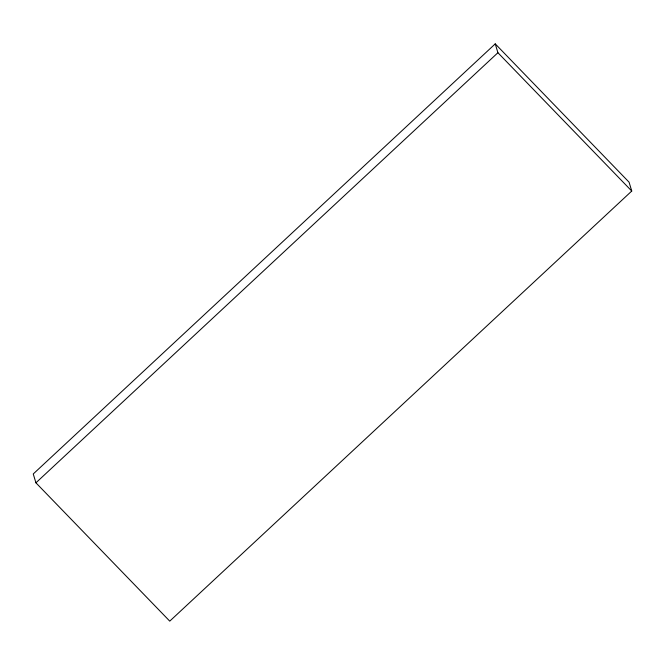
<?xml version="1.0" encoding="UTF-8"?>
<svg xmlns="http://www.w3.org/2000/svg" width="665" height="665" viewBox="0 0 665 665"><rect width="100%" height="100%" fill="white"/><g stroke="black" fill="none" stroke-linecap="round" stroke-linejoin="round"><path stroke-width="1" d="M495.242 43.865L33.25 473.954L35.927 482.815L169.758 621.135L631.75 191.046L629.073 182.185L495.242 43.865L497.91 52.718L631.75 191.046M35.927 482.815L497.91 52.718"/></g></svg>
